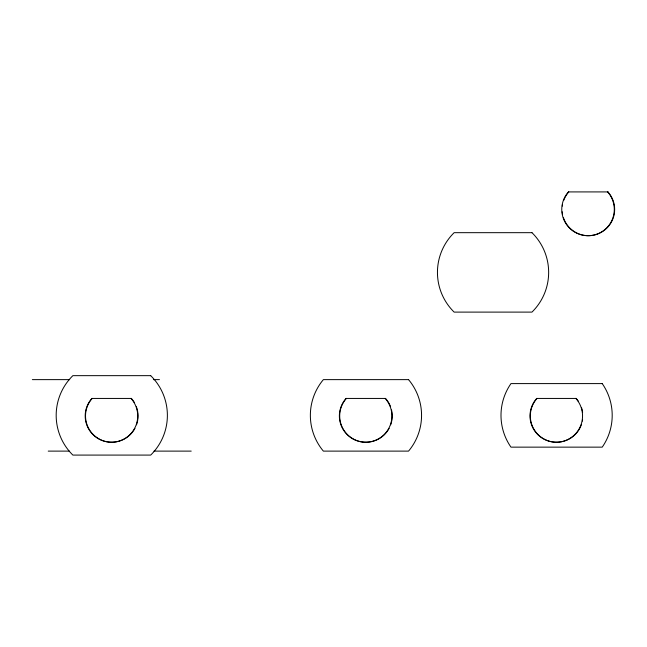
<?xml version="1.0" encoding="UTF-8"?>
<svg xmlns="http://www.w3.org/2000/svg" width="647" height="647" viewBox="0 0 647 647"><rect width="100%" height="100%" fill="white"/><g stroke="black" fill="none" stroke-linecap="round" stroke-linejoin="round"><path stroke-width="0.97" d="M607.962 191.916L607.606 191.916A26.268 26.268 0 0 1 606.255 228.351A26.268 26.268 0 0 1 569.797 228.351A26.268 26.268 0 0 1 568.446 191.916L607.962 191.916A26.268 26.268 0 0 1 601.443 232.224A26.268 26.268 0 0 1 563.367 217.481M32.35 379.627L69.674 379.627M153.388 379.627L159.437 379.627M131.365 398.439L131.042 398.439A26.268 26.268 0 0 1 129.691 434.873A26.268 26.268 0 0 1 93.233 434.873A26.268 26.268 0 0 1 91.882 398.439L131.365 398.439A26.268 26.268 0 0 1 134.228 402.297M385.547 398.439L385.224 398.439A26.268 26.268 0 0 1 383.873 434.873A26.268 26.268 0 0 1 347.415 434.873A26.268 26.268 0 0 1 346.056 398.439L385.547 398.439A26.268 26.268 0 0 1 390.505 406.575M576.178 398.439L575.862 398.439A26.268 26.268 0 0 1 574.504 434.873A26.268 26.268 0 0 1 538.045 434.873A26.268 26.268 0 0 1 536.695 398.439L576.178 398.439A26.268 26.268 0 0 1 578.394 401.286M48.234 451.113L69.383 451.113M153.962 451.113L191.213 451.113M568.446 191.916L568.794 191.916A26.268 26.268 0 0 0 563.699 200.416M536.695 398.439L537.01 398.439A26.268 26.268 0 0 0 543.157 438.529A26.268 26.268 0 0 0 581.329 424.812M346.056 398.439L346.38 398.439A26.268 26.268 0 0 0 350.909 437.485A26.268 26.268 0 0 0 389.138 428.322M91.882 398.439L92.197 398.439A26.268 26.268 0 0 0 96.735 437.485A26.268 26.268 0 0 0 134.956 428.322M582.583 419.83A26.268 26.268 0 0 1 582.357 421.1M581.54 407.699A26.268 26.268 0 0 1 582.615 412.349M562.542 214.214A26.268 26.268 0 0 1 562.211 211.795M562.316 206.11A26.268 26.268 0 0 1 562.486 204.978M136.323 406.575A26.268 26.268 0 0 1 136.517 424.812M391.548 409.996A26.268 26.268 0 0 1 390.691 424.812M531.963 232.677L454.137 232.677A55.602 55.602 0 0 0 454.137 312.105L531.963 312.105A55.602 55.602 0 0 0 531.963 232.677M150.694 375.656L72.868 375.656A55.602 55.602 0 0 0 72.868 455.084L150.694 455.084A55.602 55.602 0 0 0 150.694 375.656M408.548 379.627L323.371 379.627A55.602 55.602 0 0 0 323.371 451.113L408.548 451.113A55.602 55.602 0 0 0 408.548 379.627M602.228 383.598L510.968 383.598A55.602 55.602 0 0 0 510.968 447.142L602.228 447.142A55.602 55.602 0 0 0 602.228 383.598"/></g></svg>
